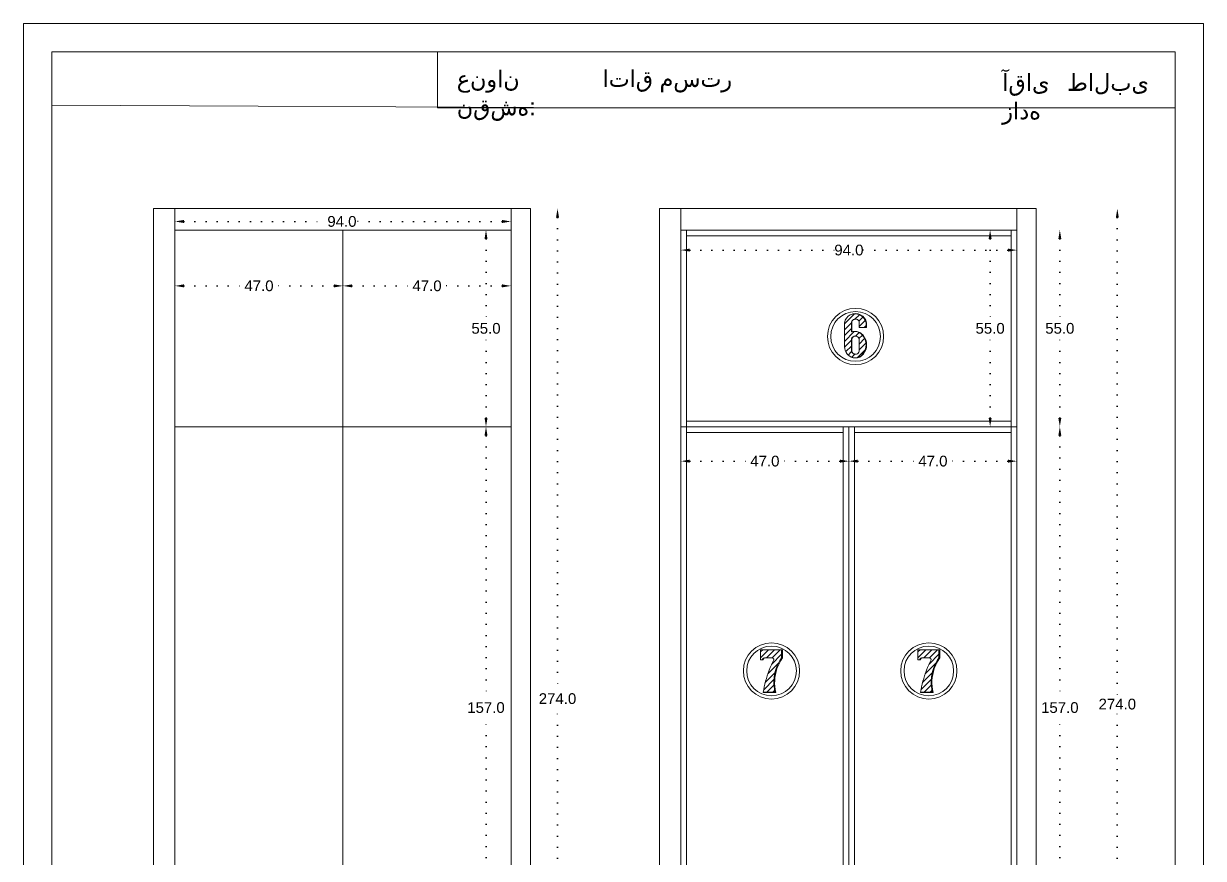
# Model space of a CAD drawing. Header units: centimetres. Extents: x 31 to 5445, y 74 to 2139.
# Drawn here: x 3373.7 to 3703.7, y 1146.5 to 1379.8 of the extents above; entities that cross this region are included whole.
import ezdxf

# ---------------------------------------------------------------- set-up
doc = ezdxf.new("R2010")
doc.units = ezdxf.units.CM
doc.header["$MEASUREMENT"] = 0
doc.linetypes.add('ACAD_ISO07W100', pattern=[3, 0, -3])
doc.styles.get("Standard").update_dxf_attribs({"font": 'arial.ttf'})
doc.dimstyles.get("Standard").update_dxf_attribs({"dimtxt": 3, "dimasz": 2.5, "dimexe": 0.18, "dimexo": 0.0625, "dimgap": 0.09, "dimtad": 0, "dimtih": 1, "dimtoh": 1, "dimdec": 1, "dimzin": 0, "dimdsep": 46, "dimtxsty": 'Standard', "dimcen": 0.09, "dimse1": 1, "dimse2": 1, "dimadec": 0, "dimazin": 0, "dimtfac": 1, "dimtdec": 1, "dimtofl": 0, "dimtmove": 0, "dimatfit": 3, "dimfxl": 1, "dimtolj": 1, "dimtzin": 0, "dimarcsym": 0})

# ---------------------------------------------------------------- blocks, each defined once
blk = doc.blocks.new('*D202')
at = {"color": 0, "linetype": 'ACAD_ISO07W100', "lineweight": -2, "transparency": 16777216}
for p, q in [((3523, 1325.61), (3523, 1192.73)), ((3523, 1056.61), (3523, 1189.49))]:
    blk.add_line(p, q, dxfattribs=at)
at = {"color": 0, "transparency": 16777216}
for points in [[(3522.58, 1325.61), (3523.42, 1325.61), (3523, 1328.11)], [(3522.58, 1056.61), (3523.42, 1056.61), (3523, 1054.11)]]:
    blk.add_solid(points, dxfattribs=at)
at = {"layer": 'Defpoints', "color": 0, "transparency": 16777216}
for p in [(3515.4, 1328.11), (3523, 1328.11), (3515.4, 1054.11)]:
    blk.add_point(p, dxfattribs=at)
at = {"color": 0, "lineweight": 20, "transparency": 16777216, "insert": (3523, 1191.11), "char_height": 3, "attachment_point": 5}
blk.add_mtext('\\A1;274.0', dxfattribs=at)
blk = doc.blocks.new('*D203')
at = {"color": 0, "linetype": 'ACAD_ISO07W100', "lineweight": -2, "transparency": 16777216}
for p, q in [((3418.5, 1324.5), (3458.72, 1324.5)), ((3507.5, 1324.5), (3466.68, 1324.5))]:
    blk.add_line(p, q, dxfattribs=at)
at = {"color": 0, "transparency": 16777216}
for points in [[(3418.5, 1324.92), (3418.5, 1324.08), (3416, 1324.5)], [(3507.5, 1324.92), (3507.5, 1324.08), (3510, 1324.5)]]:
    blk.add_solid(points, dxfattribs=at)
at = {"layer": 'Defpoints', "color": 0, "transparency": 16777216}
for p in [(3416, 1328.11), (3510, 1328.11), (3510, 1324.5)]:
    blk.add_point(p, dxfattribs=at)
at = {"color": 0, "lineweight": 20, "transparency": 16777216, "insert": (3462.7, 1324.5), "char_height": 3, "attachment_point": 5}
blk.add_mtext('\\A1;94.0', dxfattribs=at)
blk = doc.blocks.new('*D204')
at = {"color": 0, "linetype": 'ACAD_ISO07W100', "lineweight": -2, "transparency": 16777216}
for p, q in [((3503, 1319.61), (3503, 1296.23)), ((3503, 1269.61), (3503, 1292.99))]:
    blk.add_line(p, q, dxfattribs=at)
at = {"color": 0, "transparency": 16777216}
for points in [[(3502.58, 1319.61), (3503.42, 1319.61), (3503, 1322.11)], [(3502.58, 1269.61), (3503.42, 1269.61), (3503, 1267.11)]]:
    blk.add_solid(points, dxfattribs=at)
at = {"layer": 'Defpoints', "color": 0, "transparency": 16777216}
for p in [(3510, 1322.11), (3503, 1267.11), (3510, 1267.11)]:
    blk.add_point(p, dxfattribs=at)
at = {"color": 0, "lineweight": 20, "transparency": 16777216, "insert": (3503, 1294.61), "char_height": 3, "attachment_point": 5}
blk.add_mtext('\\A1;55.0', dxfattribs=at)
blk = doc.blocks.new('*D205')
at = {"color": 0, "linetype": 'ACAD_ISO07W100', "lineweight": -2, "transparency": 16777216}
for p, q in [((3503, 1264.61), (3503, 1190.23)), ((3503, 1112.61), (3503, 1186.99))]:
    blk.add_line(p, q, dxfattribs=at)
at = {"color": 0, "transparency": 16777216}
for points in [[(3502.58, 1264.61), (3503.42, 1264.61), (3503, 1267.11)], [(3502.58, 1112.61), (3503.42, 1112.61), (3503, 1110.11)]]:
    blk.add_solid(points, dxfattribs=at)
at = {"layer": 'Defpoints', "color": 0, "transparency": 16777216}
for p in [(3510, 1267.11), (3503, 1110.11), (3510, 1110.11)]:
    blk.add_point(p, dxfattribs=at)
at = {"color": 0, "lineweight": 20, "transparency": 16777216, "insert": (3503, 1188.61), "char_height": 3, "attachment_point": 5}
blk.add_mtext('\\A1;157.0', dxfattribs=at)
blk = doc.blocks.new('*D208')
at = {"color": 0, "linetype": 'ACAD_ISO07W100', "lineweight": -2, "transparency": 16777216}
for p, q in [((3418.5, 1306.5), (3435.46, 1306.5)), ((3460.5, 1306.5), (3443.54, 1306.5))]:
    blk.add_line(p, q, dxfattribs=at)
at = {"color": 0, "transparency": 16777216}
for points in [[(3418.5, 1306.92), (3418.5, 1306.08), (3416, 1306.5)], [(3460.5, 1306.92), (3460.5, 1306.08), (3463, 1306.5)]]:
    blk.add_solid(points, dxfattribs=at)
at = {"layer": 'Defpoints', "color": 0, "transparency": 16777216}
for p in [(3416, 1328.11), (3463, 1322.11), (3416, 1306.5)]:
    blk.add_point(p, dxfattribs=at)
at = {"color": 0, "lineweight": 20, "transparency": 16777216, "insert": (3439.5, 1306.5), "char_height": 3, "attachment_point": 5}
blk.add_mtext('\\A1;47.0', dxfattribs=at)
blk = doc.blocks.new('*D209')
at = {"color": 0, "linetype": 'ACAD_ISO07W100', "lineweight": -2, "transparency": 16777216}
for p, q in [((3465.5, 1306.5), (3482.46, 1306.5)), ((3507.5, 1306.5), (3490.54, 1306.5))]:
    blk.add_line(p, q, dxfattribs=at)
at = {"color": 0, "transparency": 16777216}
for points in [[(3465.5, 1306.92), (3465.5, 1306.08), (3463, 1306.5)], [(3507.5, 1306.92), (3507.5, 1306.08), (3510, 1306.5)]]:
    blk.add_solid(points, dxfattribs=at)
at = {"layer": 'Defpoints', "color": 0, "transparency": 16777216}
for p in [(3510, 1328.11), (3463, 1322.11), (3463, 1306.5)]:
    blk.add_point(p, dxfattribs=at)
at = {"color": 0, "lineweight": 20, "transparency": 16777216, "insert": (3486.5, 1306.5), "char_height": 3, "attachment_point": 5}
blk.add_mtext('\\A1;47.0', dxfattribs=at)
blk = doc.blocks.new('*D226')
at = {"color": 0, "linetype": 'ACAD_ISO07W100', "lineweight": -2, "transparency": 16777216}
for p, q in [((3560, 1316.5), (3600.52, 1316.5)), ((3649, 1316.5), (3608.48, 1316.5))]:
    blk.add_line(p, q, dxfattribs=at)
at = {"color": 0, "transparency": 16777216}
for points in [[(3560, 1316.92), (3560, 1316.08), (3557.5, 1316.5)], [(3649, 1316.92), (3649, 1316.08), (3651.5, 1316.5)]]:
    blk.add_solid(points, dxfattribs=at)
at = {"layer": 'Defpoints', "color": 0, "transparency": 16777216}
for p in [(3557.5, 1322.11), (3651.5, 1322.11), (3651.5, 1316.5)]:
    blk.add_point(p, dxfattribs=at)
at = {"color": 0, "lineweight": 20, "transparency": 16777216, "insert": (3604.5, 1316.5), "char_height": 3, "attachment_point": 5}
blk.add_mtext('\\A1;94.0', dxfattribs=at)
blk = doc.blocks.new('*D227')
at = {"color": 0, "linetype": 'ACAD_ISO07W100', "lineweight": -2, "transparency": 16777216}
for p, q in [((3644, 1319.61), (3644, 1296.23)), ((3644, 1269.61), (3644, 1292.99))]:
    blk.add_line(p, q, dxfattribs=at)
at = {"color": 0, "transparency": 16777216}
for points in [[(3643.58, 1319.61), (3644.42, 1319.61), (3644, 1322.11)], [(3643.58, 1269.61), (3644.42, 1269.61), (3644, 1267.11)]]:
    blk.add_solid(points, dxfattribs=at)
at = {"layer": 'Defpoints', "color": 0, "transparency": 16777216}
for p in [(3651.5, 1322.11), (3644, 1267.11), (3651.5, 1267.11)]:
    blk.add_point(p, dxfattribs=at)
at = {"color": 0, "lineweight": 20, "transparency": 16777216, "insert": (3644, 1294.61), "char_height": 3, "attachment_point": 5}
blk.add_mtext('\\A1;55.0', dxfattribs=at)
blk = doc.blocks.new('*D228')
at = {"color": 0, "linetype": 'ACAD_ISO07W100', "lineweight": -2, "transparency": 16777216}
for p, q in [((3607, 1257.5), (3623.96, 1257.5)), ((3649, 1257.5), (3632.04, 1257.5))]:
    blk.add_line(p, q, dxfattribs=at)
at = {"color": 0, "transparency": 16777216}
for points in [[(3607, 1257.92), (3607, 1257.08), (3604.5, 1257.5)], [(3649, 1257.92), (3649, 1257.08), (3651.5, 1257.5)]]:
    blk.add_solid(points, dxfattribs=at)
at = {"layer": 'Defpoints', "color": 0, "transparency": 16777216}
for p in [(3604.5, 1267.11), (3651.5, 1267.11), (3604.5, 1257.5)]:
    blk.add_point(p, dxfattribs=at)
at = {"color": 0, "lineweight": 20, "transparency": 16777216, "insert": (3628, 1257.5), "char_height": 3, "attachment_point": 5}
blk.add_mtext('\\A1;47.0', dxfattribs=at)
blk = doc.blocks.new('*D229')
at = {"color": 0, "linetype": 'ACAD_ISO07W100', "lineweight": -2, "transparency": 16777216}
for p, q in [((3560, 1257.5), (3576.96, 1257.5)), ((3602, 1257.5), (3585.04, 1257.5))]:
    blk.add_line(p, q, dxfattribs=at)
at = {"color": 0, "transparency": 16777216}
for points in [[(3560, 1257.92), (3560, 1257.08), (3557.5, 1257.5)], [(3602, 1257.92), (3602, 1257.08), (3604.5, 1257.5)]]:
    blk.add_solid(points, dxfattribs=at)
at = {"layer": 'Defpoints', "color": 0, "transparency": 16777216}
for p in [(3557.5, 1267.11), (3604.5, 1267.11), (3557.5, 1257.5)]:
    blk.add_point(p, dxfattribs=at)
at = {"color": 0, "lineweight": 20, "transparency": 16777216, "insert": (3581, 1257.5), "char_height": 3, "attachment_point": 5}
blk.add_mtext('\\A1;47.0', dxfattribs=at)
blk = doc.blocks.new('*D231')
at = {"color": 0, "linetype": 'ACAD_ISO07W100', "lineweight": -2, "transparency": 16777216}
for p, q in [((3663.5, 1264.61), (3663.5, 1190.23)), ((3663.5, 1112.61), (3663.5, 1186.99))]:
    blk.add_line(p, q, dxfattribs=at)
at = {"color": 0, "transparency": 16777216}
for points in [[(3663.08, 1264.61), (3663.92, 1264.61), (3663.5, 1267.11)], [(3663.08, 1112.61), (3663.92, 1112.61), (3663.5, 1110.11)]]:
    blk.add_solid(points, dxfattribs=at)
at = {"layer": 'Defpoints', "color": 0, "transparency": 16777216}
for p in [(3651.5, 1267.11), (3663.5, 1267.11), (3651.5, 1110.11)]:
    blk.add_point(p, dxfattribs=at)
at = {"color": 0, "lineweight": 20, "transparency": 16777216, "insert": (3663.5, 1188.61), "char_height": 3, "attachment_point": 5}
blk.add_mtext('\\A1;157.0', dxfattribs=at)
blk = doc.blocks.new('*D232')
at = {"color": 0, "linetype": 'ACAD_ISO07W100', "lineweight": -2, "transparency": 16777216}
for p, q in [((3663.5, 1319.61), (3663.5, 1296.23)), ((3663.5, 1269.61), (3663.5, 1292.99))]:
    blk.add_line(p, q, dxfattribs=at)
at = {"color": 0, "transparency": 16777216}
for points in [[(3663.08, 1319.61), (3663.92, 1319.61), (3663.5, 1322.11)], [(3663.08, 1269.61), (3663.92, 1269.61), (3663.5, 1267.11)]]:
    blk.add_solid(points, dxfattribs=at)
at = {"layer": 'Defpoints', "color": 0, "transparency": 16777216}
for p in [(3651.5, 1322.11), (3663.5, 1322.11), (3651.5, 1267.11)]:
    blk.add_point(p, dxfattribs=at)
at = {"color": 0, "lineweight": 20, "transparency": 16777216, "insert": (3663.5, 1294.61), "char_height": 3, "attachment_point": 5}
blk.add_mtext('\\A1;55.0', dxfattribs=at)
blk = doc.blocks.new('*D233')
at = {"color": 0, "linetype": 'ACAD_ISO07W100', "lineweight": -2, "transparency": 16777216}
for p, q in [((3679.58, 1325.61), (3679.58, 1191.2)), ((3679.58, 1056.61), (3679.58, 1187.96))]:
    blk.add_line(p, q, dxfattribs=at)
at = {"color": 0, "transparency": 16777216}
for points in [[(3679.17, 1325.61), (3680, 1325.61), (3679.58, 1328.11)], [(3679.17, 1056.61), (3680, 1056.61), (3679.58, 1054.11)]]:
    blk.add_solid(points, dxfattribs=at)
at = {"layer": 'Defpoints', "color": 0, "transparency": 16777216}
for p in [(3656.9, 1328.11), (3679.58, 1328.11), (3656.9, 1054.11)]:
    blk.add_point(p, dxfattribs=at)
at = {"color": 0, "lineweight": 20, "transparency": 16777216, "insert": (3679.58, 1189.58), "char_height": 3, "attachment_point": 5}
blk.add_mtext('\\A1;274.0', dxfattribs=at)

msp = doc.modelspace()

# ---------------------------------------------------------------- hatches: boundary and pattern name
at = {"lineweight": 20}
h = msp.add_hatch(dxfattribs=at)
h.set_pattern_fill('ANSI31', color=256, scale=9.218651)
h.set_pattern_definition([(45, (2946.4537, 1838.502), (-0.8148213, 0.8148213), [])])
h.paths.add_polyline_path([(3608.33, 1292.7), (3608.14, 1292.91), (3607.92, 1293.1), (3607.69, 1293.28), (3607.44, 1293.42), (3607.18, 1293.55), (3606.91, 1293.64), (3606.62, 1293.71), (3606.34, 1293.75), (3606.05, 1293.76), (3605.85, 1293.75), (3605.59, 1293.71), (3605.31, 1293.64), (3605.19, 1293.63), (3605.19, 1296.14), (3605.23, 1296.4), (3605.33, 1296.65), (3605.49, 1296.86), (3605.71, 1297.03), (3605.95, 1297.13), (3606.08, 1297.17), (3606.35, 1297.21), (3606.62, 1297.17), (3606.87, 1297.07), (3607.08, 1296.9), (3607.25, 1296.69), (3607.35, 1296.44), (3607.39, 1296.17), (3607.39, 1294.88), (3609.29, 1294.88), (3609.29, 1296.14), (3609.07, 1296.82), (3608.71, 1297.45), (3608.21, 1297.97), (3607.61, 1298.36), (3606.93, 1298.61), (3606.22, 1298.69), (3606.21, 1298.69), (3605.49, 1298.61), (3604.88, 1298.39), (3604.32, 1298.02), (3603.82, 1297.49), (3603.45, 1296.87), (3603.23, 1296.17), (3603.23, 1290.13), (3603.24, 1289.88), (3603.26, 1289.62), (3603.29, 1289.36), (3603.32, 1289.11), (3603.38, 1288.85), (3603.44, 1288.6), (3603.48, 1288.45), (3603.73, 1287.87), (3604.09, 1287.36), (3604.55, 1286.93), (3605.01, 1286.66), (3605.56, 1286.48), (3606.18, 1286.41), (3606.8, 1286.48), (3607.39, 1286.67), (3607.92, 1286.99), (3608.09, 1287.14), (3608.33, 1287.39), (3608.74, 1287.98), (3609.04, 1288.64), (3609.23, 1289.33), (3609.29, 1290.04), (3609.23, 1290.76), (3609.04, 1291.45), (3608.74, 1292.11)])
h.paths.add_polyline_path([(3605.23, 1291.68), (3605.33, 1291.93), (3605.49, 1292.14), (3605.71, 1292.3), (3605.95, 1292.4), (3606.22, 1292.44), (3606.35, 1292.44), (3606.62, 1292.4), (3606.87, 1292.3), (3607.08, 1292.13), (3607.25, 1291.92), (3607.35, 1291.67), (3607.39, 1291.4), (3607.39, 1288.45), (3607.35, 1288.18), (3607.25, 1287.93), (3607.08, 1287.71), (3606.87, 1287.55), (3606.62, 1287.44), (3606.35, 1287.41), (3606.08, 1287.44), (3605.95, 1287.5), (3605.83, 1287.55), (3605.71, 1287.6), (3605.49, 1287.76), (3605.33, 1287.97), (3605.23, 1288.22), (3605.19, 1288.49), (3605.19, 1291.41)], flags=16)
h = msp.add_hatch(dxfattribs=at)
h.set_pattern_fill('ANSI31', color=256, scale=9.218651)
h.set_pattern_definition([(45, (2942.5564, 1745.1315), (-0.8148213, 0.8148213), [])])
h.paths.add_polyline_path([(3583.6, 1197.06), (3583.73, 1197.89), (3583.92, 1198.7), (3584.16, 1199.5), (3584.47, 1200.29), (3584.82, 1201.04), (3585.23, 1201.78), (3585.69, 1202.48), (3585.69, 1204.74), (3579.82, 1204.74), (3579.82, 1201.98), (3580.34, 1201.98), (3580.35, 1202.06), (3580.39, 1202.19), (3580.47, 1202.3), (3580.57, 1202.39), (3580.69, 1202.45), (3580.73, 1202.46), (3580.66, 1202.44), (3580.6, 1202.41), (3580.54, 1202.37), (3580.49, 1202.32), (3580.45, 1202.27), (3580.41, 1202.22), (3580.38, 1202.15), (3580.36, 1202.09), (3580.34, 1202.02), (3580.34, 1201.98), (3580.52, 1201.98), (3580.53, 1202.09), (3580.57, 1202.22), (3580.65, 1202.33), (3580.76, 1202.43), (3580.88, 1202.49), (3580.98, 1202.51), (3581.05, 1202.51), (3583.02, 1202.51), (3583.15, 1202.49), (3583.27, 1202.42), (3583.37, 1202.33), (3583.45, 1202.22), (3583.49, 1202.09), (3583.5, 1201.98), (3583.15, 1201.26), (3582.82, 1200.53), (3582.5, 1199.79), (3582.21, 1199.04), (3581.93, 1198.28), (3581.68, 1197.52), (3581.44, 1196.75), (3581.22, 1195.98), (3581.01, 1195.2), (3580.83, 1194.42), (3580.67, 1193.63), (3580.53, 1192.9), (3583.82, 1192.9), (3583.66, 1193.72), (3583.56, 1194.55), (3583.51, 1195.39), (3583.52, 1196.23)])
h = msp.add_hatch(dxfattribs=at)
h.set_pattern_fill('ANSI31', color=256, scale=9.218651)
h.set_pattern_definition([(45, (2986.5564, 1745.1315), (-0.8148213, 0.8148213), [])])
h.paths.add_polyline_path([(3627.6, 1197.06), (3627.73, 1197.89), (3627.92, 1198.7), (3628.16, 1199.5), (3628.47, 1200.29), (3628.82, 1201.04), (3629.23, 1201.78), (3629.69, 1202.48), (3629.69, 1204.74), (3623.82, 1204.74), (3623.82, 1201.98), (3624.34, 1201.98), (3624.35, 1202.06), (3624.39, 1202.19), (3624.47, 1202.3), (3624.57, 1202.39), (3624.69, 1202.45), (3624.73, 1202.46), (3624.66, 1202.44), (3624.6, 1202.41), (3624.54, 1202.37), (3624.49, 1202.32), (3624.45, 1202.27), (3624.41, 1202.22), (3624.38, 1202.15), (3624.36, 1202.09), (3624.34, 1202.02), (3624.34, 1201.98), (3624.52, 1201.98), (3624.53, 1202.09), (3624.57, 1202.22), (3624.65, 1202.33), (3624.76, 1202.43), (3624.88, 1202.49), (3624.98, 1202.51), (3625.05, 1202.51), (3627.02, 1202.51), (3627.15, 1202.49), (3627.27, 1202.42), (3627.37, 1202.33), (3627.45, 1202.22), (3627.49, 1202.09), (3627.5, 1201.98), (3627.15, 1201.26), (3626.82, 1200.53), (3626.5, 1199.79), (3626.21, 1199.04), (3625.93, 1198.28), (3625.68, 1197.52), (3625.44, 1196.75), (3625.22, 1195.98), (3625.01, 1195.2), (3624.83, 1194.42), (3624.67, 1193.63), (3624.53, 1192.9), (3627.82, 1192.9), (3627.66, 1193.72), (3627.56, 1194.55), (3627.51, 1195.39), (3627.52, 1196.23)])

# ---------------------------------------------------------------- linework, layer by layer
for p, q in [((3535.52, 1356.24), (3381.52, 1356.98)), ((3515.4, 1328.11), (3410, 1328.11)), ((3410, 1328.11), (3410, 1054.11)), ((3416, 1328.11), (3416, 1054.11)), ((3510, 1054.11), (3510, 1328.11)), ((3515.4, 1054.11), (3515.4, 1328.11)), ((3656.9, 1328.11), (3551.5, 1328.11)), ((3551.5, 1328.11), (3551.5, 1054.11)), ((3557.5, 1328.11), (3557.5, 1054.11)), ((3651.5, 1054.11), (3651.5, 1328.11)), ((3656.9, 1054.11), (3656.9, 1328.11)), ((3510, 1322.11), (3416, 1322.11)), ((3463, 1322.11), (3463, 1060.11)), ((3651.5, 1322.11), (3557.5, 1322.11)), ((3559.1, 1322.11), (3559.1, 1054.11)), ((3649.9, 1320.51), (3559.1, 1320.51)), ((3649.9, 1054.11), (3649.9, 1322.11)), ((3606.08, 1297.17), (3606.35, 1297.21)), ((3649.9, 1268.71), (3559.1, 1268.71)), ((3510, 1267.11), (3416, 1267.11)), ((3651.5, 1267.11), (3557.5, 1267.11)), ((3602.9, 1265.51), (3559.1, 1265.51)), ((3602.9, 1267.11), (3602.9, 1110.11)), ((3604.5, 1267.11), (3604.5, 1110.11)), ((3606.1, 1267.11), (3606.1, 1110.11)), ((3649.9, 1265.51), (3606.1, 1265.51)), ((3580.53, 1192.9), (3583.82, 1192.9)), ((3624.53, 1192.9), (3627.82, 1192.9))]:
    msp.add_line(p, q, dxfattribs=at)
for points in [[(3373.67, 1379.81), (3373.67, 913.11), (3703.66, 913.11), (3703.66, 1379.81)], [(3381.52, 1371.96), (3381.52, 928.48), (3695.8, 928.48), (3695.8, 1371.96)], [(3489.43, 1356.24), (3695.8, 1356.24), (3695.8, 1371.96), (3489.43, 1371.96)], [(3605.31, 1296.17), (3605.35, 1296.44), (3605.45, 1296.69), (3605.62, 1296.9), (3605.83, 1297.07), (3606.08, 1297.17), (3605.95, 1297.13), (3605.71, 1297.03), (3605.49, 1296.86), (3605.33, 1296.65), (3605.23, 1296.4), (3605.19, 1296.14)], [(3607.08, 1287.71), (3606.87, 1287.55), (3606.62, 1287.44), (3606.35, 1287.41), (3606.08, 1287.44), (3605.95, 1287.5), (3605.83, 1287.55), (3605.71, 1287.6), (3605.49, 1287.76), (3605.33, 1287.97), (3605.23, 1288.22), (3605.19, 1288.49), (3605.19, 1291.41), (3605.23, 1291.68), (3605.33, 1291.93), (3605.49, 1292.14), (3605.71, 1292.3), (3605.95, 1292.4), (3606.22, 1292.44), (3606.35, 1292.44), (3606.62, 1292.4), (3606.87, 1292.3), (3607.08, 1292.13), (3607.25, 1291.92), (3607.35, 1291.67), (3607.39, 1291.4), (3607.39, 1288.45), (3607.35, 1288.18), (3607.25, 1287.93)]]:
    msp.add_lwpolyline(points, close=True, dxfattribs=at)
for points in [[(3603.38, 1288.85), (3603.32, 1289.11), (3603.29, 1289.36), (3603.26, 1289.62), (3603.24, 1289.88), (3603.23, 1290.13), (3603.23, 1296.17), (3603.45, 1296.87), (3603.82, 1297.49), (3604.32, 1298.02), (3604.88, 1298.39), (3604.93, 1298.42), (3605.62, 1298.67), (3606.34, 1298.75), (3606.35, 1298.75), (3607.06, 1298.67), (3607.75, 1298.42), (3608.36, 1298.02)], [(3604.88, 1298.39), (3605.49, 1298.61), (3606.21, 1298.69), (3606.22, 1298.69), (3606.93, 1298.61), (3607.61, 1298.36), (3608.21, 1297.97), (3608.71, 1297.45), (3609.07, 1296.82), (3609.29, 1296.14), (3609.29, 1294.88)], [(3606.35, 1297.21), (3606.62, 1297.17), (3606.87, 1297.07), (3607.08, 1296.9), (3607.25, 1296.69), (3607.35, 1296.44), (3607.39, 1296.17), (3607.39, 1294.88), (3609.29, 1294.88), (3609.45, 1294.88), (3609.45, 1296.17), (3609.23, 1296.87), (3608.86, 1297.49), (3608.36, 1298.02)], [(3605.01, 1286.66), (3605.56, 1286.48), (3606.18, 1286.41), (3606.8, 1286.48), (3607.39, 1286.67), (3607.92, 1286.99), (3608.09, 1287.14), (3608.33, 1287.39), (3608.74, 1287.98), (3609.04, 1288.64), (3609.23, 1289.33), (3609.29, 1290.04), (3609.23, 1290.76), (3609.04, 1291.45), (3608.74, 1292.11), (3608.33, 1292.7), (3608.14, 1292.91), (3607.92, 1293.1), (3607.69, 1293.28), (3607.44, 1293.42), (3607.18, 1293.55), (3606.91, 1293.64), (3606.62, 1293.71), (3606.34, 1293.75), (3606.05, 1293.76), (3605.85, 1293.75)], [(3605.31, 1293.64), (3605.19, 1293.63), (3605.19, 1296.14)], [(3608.23, 1287.09), (3608.48, 1287.34), (3608.9, 1287.94), (3609.2, 1288.6), (3609.38, 1289.3), (3609.45, 1290.02), (3609.38, 1290.74), (3609.2, 1291.44), (3608.9, 1292.1), (3608.48, 1292.7), (3608.29, 1292.91), (3608.07, 1293.11), (3607.83, 1293.28), (3607.58, 1293.43), (3607.32, 1293.55), (3607.04, 1293.65), (3606.76, 1293.72), (3606.47, 1293.76), (3606.18, 1293.77), (3605.88, 1293.76), (3605.85, 1293.75), (3605.59, 1293.71), (3605.31, 1293.64), (3605.31, 1296.17)], [(3605.83, 1287.55), (3605.62, 1287.71), (3605.45, 1287.93), (3605.35, 1288.18), (3605.31, 1288.45), (3605.31, 1291.4), (3605.35, 1291.67), (3605.45, 1291.92), (3605.62, 1292.13), (3605.83, 1292.3), (3606.08, 1292.4), (3606.35, 1292.44)], [(3608.23, 1287.09), (3608.07, 1286.93), (3607.53, 1286.61), (3606.93, 1286.41), (3606.31, 1286.35), (3605.68, 1286.41), (3605.09, 1286.61), (3605.01, 1286.66), (3604.55, 1286.93), (3604.09, 1287.36), (3603.73, 1287.87), (3603.48, 1288.45), (3603.44, 1288.6), (3603.38, 1288.85)], [(3585.93, 1204.8), (3585.69, 1204.74), (3579.82, 1204.74)], [(3585.69, 1204.74), (3585.69, 1202.48), (3585.23, 1201.78), (3584.82, 1201.04), (3584.47, 1200.29), (3584.16, 1199.5), (3583.92, 1198.7), (3583.73, 1197.89), (3583.6, 1197.06), (3583.52, 1196.23), (3583.51, 1195.39), (3583.56, 1194.55), (3583.66, 1193.72), (3583.82, 1192.9), (3584.04, 1192.84), (3583.87, 1193.67), (3583.77, 1194.51), (3583.73, 1195.35), (3583.74, 1196.2), (3583.81, 1197.04), (3583.95, 1197.88), (3584.14, 1198.7), (3584.39, 1199.51), (3584.69, 1200.3), (3585.05, 1201.06), (3585.46, 1201.8), (3585.93, 1202.51), (3585.93, 1204.8), (3579.82, 1204.8), (3579.82, 1204.74), (3579.82, 1201.98), (3580.34, 1201.98), (3580.52, 1201.98), (3580.53, 1202.05), (3580.54, 1202.12), (3580.56, 1202.19), (3580.59, 1202.25), (3580.63, 1202.3), (3580.68, 1202.36), (3580.73, 1202.4), (3580.79, 1202.44), (3580.85, 1202.47), (3580.91, 1202.49), (3580.98, 1202.51), (3581.05, 1202.51), (3582.98, 1202.51), (3583.05, 1202.51), (3583.11, 1202.49), (3583.18, 1202.47), (3583.24, 1202.44), (3583.3, 1202.4), (3583.35, 1202.36), (3583.39, 1202.3), (3583.43, 1202.25), (3583.46, 1202.18), (3583.48, 1202.12), (3583.49, 1202.05), (3583.5, 1201.98), (3583.15, 1201.26), (3582.82, 1200.53), (3582.5, 1199.79), (3582.21, 1199.04), (3581.93, 1198.28), (3581.68, 1197.52), (3581.44, 1196.75), (3581.22, 1195.98), (3581.01, 1195.2), (3580.83, 1194.42), (3580.67, 1193.63), (3580.53, 1192.9), (3580.52, 1192.84), (3584.04, 1192.84)], [(3629.93, 1204.8), (3629.69, 1204.74), (3623.82, 1204.74)], [(3629.69, 1204.74), (3629.69, 1202.48), (3629.23, 1201.78), (3628.82, 1201.04), (3628.47, 1200.29), (3628.16, 1199.5), (3627.92, 1198.7), (3627.73, 1197.89), (3627.6, 1197.06), (3627.52, 1196.23), (3627.51, 1195.39), (3627.56, 1194.55), (3627.66, 1193.72), (3627.82, 1192.9), (3628.04, 1192.84), (3627.87, 1193.67), (3627.77, 1194.51), (3627.73, 1195.35), (3627.74, 1196.2), (3627.81, 1197.04), (3627.95, 1197.88), (3628.14, 1198.7), (3628.39, 1199.51), (3628.69, 1200.3), (3629.05, 1201.06), (3629.46, 1201.8), (3629.93, 1202.51), (3629.93, 1204.8), (3623.82, 1204.8), (3623.82, 1204.74), (3623.82, 1201.98), (3624.34, 1201.98), (3624.52, 1201.98), (3624.53, 1202.05), (3624.54, 1202.12), (3624.56, 1202.19), (3624.59, 1202.25), (3624.63, 1202.3), (3624.68, 1202.36), (3624.73, 1202.4), (3624.79, 1202.44), (3624.85, 1202.47), (3624.91, 1202.49), (3624.98, 1202.51), (3625.05, 1202.51), (3626.98, 1202.51), (3627.05, 1202.51), (3627.11, 1202.49), (3627.18, 1202.47), (3627.24, 1202.44), (3627.3, 1202.4), (3627.35, 1202.36), (3627.39, 1202.3), (3627.43, 1202.25), (3627.46, 1202.18), (3627.48, 1202.12), (3627.49, 1202.05), (3627.5, 1201.98), (3627.15, 1201.26), (3626.82, 1200.53), (3626.5, 1199.79), (3626.21, 1199.04), (3625.93, 1198.28), (3625.68, 1197.52), (3625.44, 1196.75), (3625.22, 1195.98), (3625.01, 1195.2), (3624.83, 1194.42), (3624.67, 1193.63), (3624.53, 1192.9), (3624.52, 1192.84), (3628.04, 1192.84)], [(3580.79, 1202.47), (3580.73, 1202.46), (3580.66, 1202.44), (3580.6, 1202.41), (3580.54, 1202.37), (3580.49, 1202.32), (3580.45, 1202.27), (3580.41, 1202.22), (3580.38, 1202.15), (3580.36, 1202.09), (3580.34, 1202.02), (3580.34, 1201.98)], [(3624.79, 1202.47), (3624.73, 1202.46), (3624.66, 1202.44), (3624.6, 1202.41), (3624.54, 1202.37), (3624.49, 1202.32), (3624.45, 1202.27), (3624.41, 1202.22), (3624.38, 1202.15), (3624.36, 1202.09), (3624.34, 1202.02), (3624.34, 1201.98)]]:
    msp.add_lwpolyline(points, dxfattribs=at)
for centre, radius in [((3606.36, 1292.36), 7.86), ((3606.36, 1292.36), 6.94), ((3582.86, 1198.86), 7.86), ((3582.86, 1198.86), 6.94), ((3626.86, 1198.86), 7.86), ((3626.86, 1198.86), 6.94)]:
    msp.add_circle(centre, radius, dxfattribs=at)

# ---------------------------------------------------------------- texts
at = {"lineweight": 20, "attachment_point": 1}
for s, width, gutter_width, heights, insert, char_height in [('{\\fArial|b0|i0|c178|p34;عنوان نقشه}:', 34.9721, 213.7, [0], (3494.84, 1366.76), 4.7142), ('{\\fArial|b0|i0|c178|p34;اتاق مستر}', 40.8617, 213.7, [0], (3535.6, 1366.83), 4.7142), ('\\pxqj;{\\fArial|b0|i0|c178|p34;آقای طالبی زاده}', 40.9241, 215.43, [10.02], (3647.38, 1365.76), 4.7524)]:
    msp.add_mtext_dynamic_manual_height_columns(s, width=width, gutter_width=gutter_width, heights=heights, dxfattribs=dict(at, insert=insert, char_height=char_height))

# ---------------------------------------------------------------- dimensions: what is measured, and where the dimension line sits
at = {"lineweight": 20}
dim = msp.add_linear_dim(base=(3510, 1324.5), p1=(3416, 1328.11), p2=(3510, 1328.11), dimstyle='Standard', dxfattribs=at)
dim.commit()
dim.dimension.update_dxf_attribs({"geometry": '*D203', "text_midpoint": (3462.7, 1324.5), "dimtype": 160})
for base, p1, p2, picture, middle in [((3416, 1306.5), (3463, 1322.11), (3416, 1328.11), '*D208', (3439.5, 1306.5)), ((3463, 1306.5), (3510, 1328.11), (3463, 1322.11), '*D209', (3486.5, 1306.5)), ((3651.5, 1316.5), (3557.5, 1322.11), (3651.5, 1322.11), '*D226', (3604.5, 1316.5)), ((3557.5, 1257.5), (3604.5, 1267.11), (3557.5, 1267.11), '*D229', (3581, 1257.5)), ((3604.5, 1257.5), (3651.5, 1267.11), (3604.5, 1267.11), '*D228', (3628, 1257.5))]:
    dim = msp.add_linear_dim(base=base, p1=p1, p2=p2, dimstyle='Standard', dxfattribs=at)
    dim.commit()
    dim.dimension.update_dxf_attribs({"geometry": picture, "text_midpoint": middle})
for base, p1, p2, angle, picture, middle in [((3523, 1328.11), (3515.4, 1054.11), (3515.4, 1328.11), 270, '*D202', (3523, 1191.11)), ((3503, 1267.11), (3510, 1322.11), (3510, 1267.11), 90, '*D204', (3503, 1294.61)), ((3644, 1267.11), (3651.5, 1322.11), (3651.5, 1267.11), 90, '*D227', (3644, 1294.61)), ((3663.5, 1322.11), (3651.5, 1267.11), (3651.5, 1322.11), 270, '*D232', (3663.5, 1294.61)), ((3503, 1110.11), (3510, 1267.11), (3510, 1110.11), 90, '*D205', (3503, 1188.61)), ((3663.5, 1267.11), (3651.5, 1110.11), (3651.5, 1267.11), 270, '*D231', (3663.5, 1188.61))]:
    dim = msp.add_linear_dim(base=base, p1=p1, p2=p2, angle=angle, dimstyle='Standard', dxfattribs=at)
    dim.commit()
    dim.dimension.update_dxf_attribs({"geometry": picture, "text_midpoint": middle})
dim = msp.add_linear_dim(base=(3679.58, 1328.11), p1=(3656.9, 1054.11), p2=(3656.9, 1328.11), angle=270, dimstyle='Standard', dxfattribs=at)
dim.commit()
dim.dimension.update_dxf_attribs({"geometry": '*D233', "text_midpoint": (3679.58, 1189.58), "dimtype": 160})

doc.saveas('drawing.dxf')
